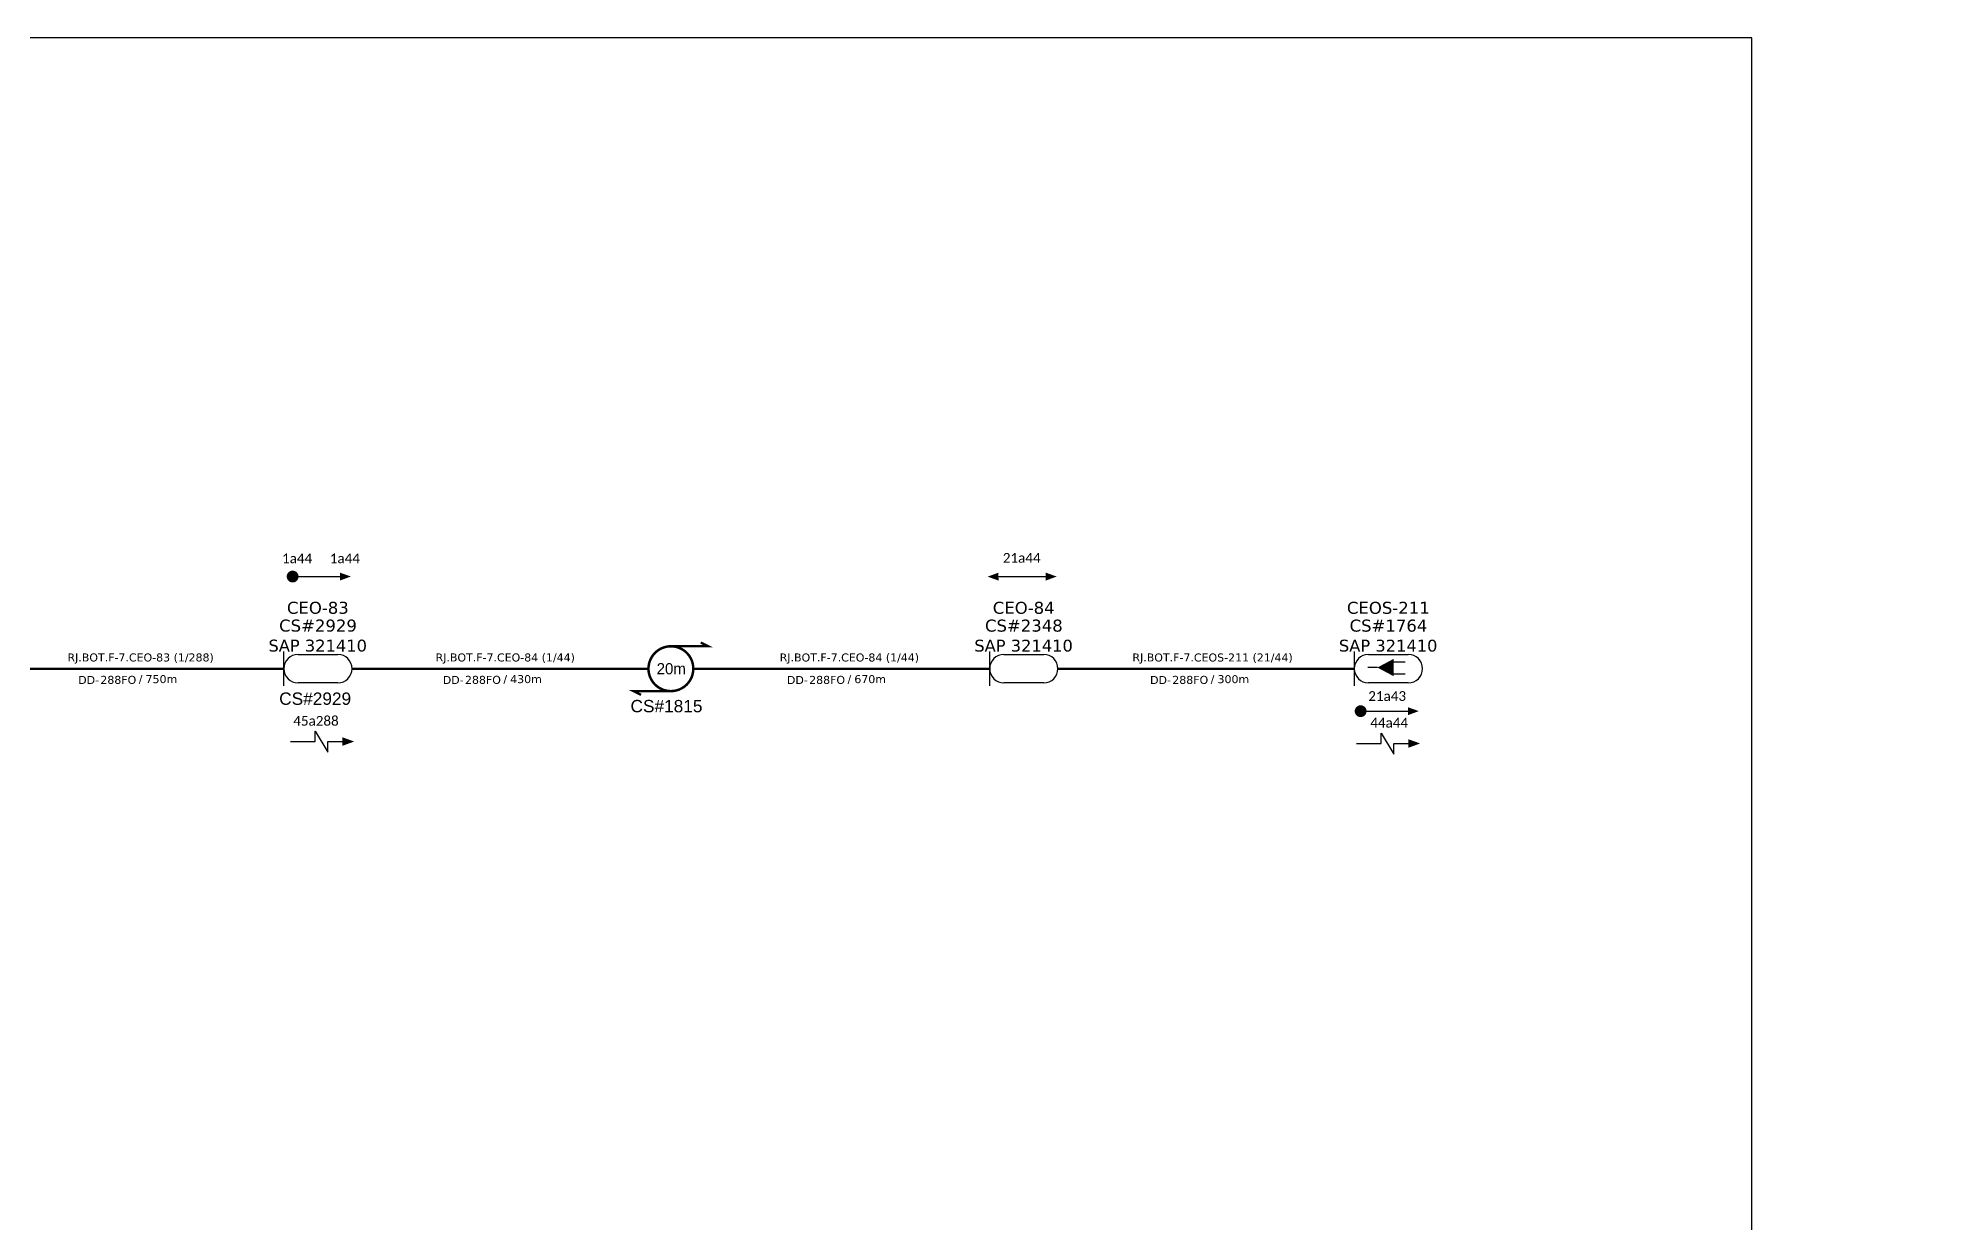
# Model space of a CAD drawing. Header units: metres. Extents: x -1286 to 1713, y -500 to 94.
# Drawn here: x -873.3 to -399.3, y -201.6 to 94.2 of the extents above; entities that cross this region are included whole.
import ezdxf
from ezdxf.enums import TextEntityAlignment as Align

# ---------------------------------------------------------------- set-up
doc = ezdxf.new("R2010")
doc.units = ezdxf.units.M
for name, color, linetype in [('20.4-CEOS', 1, 'Continuous'), ('20.5-CABO AÉREO', 1, 'Continuous'), ('CEO', 1, 'Continuous'), ('SETA', 7, 'Continuous')]:
    doc.layers.add(name, color=color, linetype=linetype)
doc.layers.add('40.1-ETIQUETAS', color=1, linetype='Continuous', lineweight=20)
doc.styles.add('ARIAL', font='arial.ttf')
doc.styles.add('siredit', font='verdana.ttf')

# ---------------------------------------------------------------- blocks, each defined once
blk = doc.blocks.new('ETIQUETA_RS5F')
at = {"layer": '40.1-ETIQUETAS', "color": 0, "style": 'siredit'}
blk.add_text('/', height=1.5, dxfattribs=at).set_placement((1.55, -1.95), align=Align.MIDDLE_RIGHT)
for tag, p in [('ETIQUETA_R_PRIMARIA', (1.18, 4.1)), ('ETIQUETA_R_SECUNDARIA', (1.18, 2.1)), ('F_ATIVAS/F_MORTAS', (1.11, -4.24))]:
    blk.add_attdef(tag, text='', height=1.5, dxfattribs=at).set_placement(p, align=Align.MIDDLE_CENTER)
for tag, p in [('TIPO_CABO', (-6.62, -2.12)), ('CAP_CABO', (0.37, -2.09))]:
    blk.add_attdef(tag, text='', height=1.5, dxfattribs=at).set_placement(p, align=Align.MIDDLE_RIGHT)
blk.add_attdef('METROS', text='', height=1.5, dxfattribs=at).set_placement((2.11, -1.95), align=Align.MIDDLE_LEFT)
for tag, p in [('FUSÃO_1', (0.82, -8.39)), ('FUSÃO_2', (0.82, -10.6)), ('FUSÃO_3', (0.82, -12.93)), ('FUSÃO_4', (0.82, -15.14)), ('FUSÃO_5', (0.82, -17.16))]:
    blk.add_attdef(tag, text='', height=1.5, dxfattribs=at).set_placement(p, align=Align.CENTER)

msp = doc.modelspace()

# ---------------------------------------------------------------- linework, layer by layer
msp.add_lwpolyline([(-1286.07, -499.81), (-445.07, -499.81), (-445.07, 94.19), (-1286.07, 94.19)], close=True)
at = {"color": 7}
for points, const_width in [([(-810.44, -40.36, 1), (-808.96, -40.35, 1)], 1.48), ([(-715.18, -57.77, 1.000012), (-715.18, -68.97, 0.999978)], 0.622), ([(-543.56, -73.99, 1), (-542.08, -73.98, 1)], 1.48)]:
    msp.add_lwpolyline(points, format="xyb", close=True, dxfattribs=dict(at, const_width=const_width))
for points in [[(-809.7, -40.36), (-797.88, -40.36)], [(-633.32, -40.36), (-621.49, -40.36)], [(-542.82, -73.99), (-531, -73.99)], [(-804.05, -81.59), (-804.05, -78.97), (-800.92, -84.2), (-800.92, -81.59)], [(-537.68, -82.07), (-537.68, -79.45), (-534.55, -84.69), (-534.54, -82.07)]]:
    msp.add_lwpolyline(points, dxfattribs=at)
at = {"color": 7, "const_width": 0.583}
for points in [[(-715.18, -57.77), (-705.84, -57.77), (-707.71, -56.84)], [(-715.18, -68.97), (-724.51, -68.97), (-722.64, -69.91)]]:
    msp.add_lwpolyline(points, dxfattribs=at)
at = {"layer": '20.4-CEOS', "color": 7}
for p, q in [((-808.34, -59.82), (-798.4, -59.82)), ((-631.96, -59.83), (-622.01, -59.83)), ((-540.85, -59.83), (-530.9, -59.83)), ((-798.4, -66.91), (-808.34, -66.91)), ((-622.01, -66.92), (-631.96, -66.92)), ((-530.9, -66.92), (-540.85, -66.92))]:
    msp.add_line(p, q, dxfattribs=at)
for points in [[(-811.89, -67.64), (-811.89, -59.09)], [(-635.5, -67.65), (-635.5, -59.1)], [(-544.39, -67.65), (-544.39, -59.1)], [(-538.63, -63.08), (-541.02, -63.08)], [(-534.71, -61.67), (-531.69, -61.67)], [(-534.71, -64.62), (-531.69, -64.62)]]:
    msp.add_lwpolyline(points, dxfattribs=at)
msp.add_lwpolyline([(-538.63, -63.08, 0, 4.38, 0), (-534.53, -63.08, 4.38, 4.38, 0)], format="xyseb", dxfattribs=at)
for centre, start, end in [((-808.34, -63.37), 90, 270), ((-798.4, -63.37), 270, 90), ((-631.96, -63.37), 90, 270), ((-622.01, -63.37), 270, 90), ((-540.85, -63.37), 90, 270), ((-530.9, -63.37), 270, 90)]:
    msp.add_arc(centre, 3.55, start, end, dxfattribs=at)
at = {"layer": '20.5-CABO AÉREO', "color": 7, "ltscale": 8, "const_width": 0.593}
for points in [[(-885.96, -63.37), (-811.89, -63.37)], [(-794.85, -63.37), (-720.78, -63.37)], [(-709.58, -63.37), (-635.5, -63.37)], [(-618.47, -63.37), (-544.39, -63.37)]]:
    msp.add_lwpolyline(points, dxfattribs=at)
at = {"layer": 'SETA', "color": 7}
for points in [[(-810.2, -81.59), (-804.05, -81.59)], [(-800.92, -81.59), (-796.19, -81.59)], [(-543.82, -82.07), (-537.68, -82.07)], [(-534.54, -82.07), (-529.81, -82.07)]]:
    msp.add_lwpolyline(points, dxfattribs=at)
for points in [[(-797.88, -39.37), (-795.16, -40.34), (-797.87, -41.34)], [(-633.31, -41.35), (-636.03, -40.38), (-633.32, -39.38)], [(-621.5, -39.38), (-618.78, -40.35), (-621.49, -41.35)], [(-531, -73), (-528.28, -73.97), (-530.99, -74.98)], [(-797.31, -80.48), (-794.33, -81.57), (-797.31, -82.65)], [(-530.94, -80.97), (-527.95, -82.05), (-530.94, -83.14)]]:
    msp.add_solid(points, dxfattribs=at)

# ---------------------------------------------------------------- block references
at = {"layer": '40.1-ETIQUETAS', "color": 7}
ref = msp.add_blockref('ETIQUETA_RS5F', (-849.31, -63.37), dxfattribs=dict(at, xscale=1.333333333333342, yscale=1.333333333333342, zscale=1.333333333333342))
ref.add_attrib('ETIQUETA_R_SECUNDARIA', 'RJ.BOT.F-7.CEO-83 (1/288)', dxfattribs={"color": 0, "height": 2, "style": 'siredit'}).set_placement((-847.69, -60.56), align=Align.MIDDLE_CENTER)
ref.add_attrib('TIPO_CABO', 'DD-', dxfattribs={"color": 0, "height": 2, "style": 'siredit'}).set_placement((-858.08, -66.19), align=Align.MIDDLE_RIGHT)
ref.add_attrib('CAP_CABO', '288FO', dxfattribs={"color": 0, "height": 2, "style": 'siredit'}).set_placement((-848.78, -66.16), align=Align.MIDDLE_RIGHT)
ref.add_attrib('METROS', '750m', dxfattribs={"color": 0, "height": 2, "style": 'siredit'}).set_placement((-846.45, -65.97), align=Align.MIDDLE_LEFT)
ref = msp.add_blockref('ETIQUETA_RS5F', (-758.19, -63.37), dxfattribs=dict(at, xscale=1.333333333333342, yscale=1.333333333333342, zscale=1.333333333333342))
ref.add_attrib('ETIQUETA_R_SECUNDARIA', 'RJ.BOT.F-7.CEO-84 (1/44)', dxfattribs={"color": 0, "height": 2, "style": 'siredit'}).set_placement((-756.58, -60.56), align=Align.MIDDLE_CENTER)
ref.add_attrib('TIPO_CABO', 'DD-', dxfattribs={"color": 0, "height": 2, "style": 'siredit'}).set_placement((-766.97, -66.19), align=Align.MIDDLE_RIGHT)
ref.add_attrib('CAP_CABO', '288FO', dxfattribs={"color": 0, "height": 2, "style": 'siredit'}).set_placement((-757.66, -66.16), align=Align.MIDDLE_RIGHT)
ref.add_attrib('METROS', '430m', dxfattribs={"color": 0, "height": 2, "style": 'siredit'}).set_placement((-755.34, -65.97), align=Align.MIDDLE_LEFT)
ref = msp.add_blockref('ETIQUETA_RS5F', (-672.19, -63.38), dxfattribs=dict(at, xscale=1.333333333333342, yscale=1.333333333333342, zscale=1.333333333333342))
ref.add_attrib('ETIQUETA_R_SECUNDARIA', 'RJ.BOT.F-7.CEO-84 (1/44)', dxfattribs={"color": 0, "height": 2, "style": 'siredit'}).set_placement((-670.58, -60.57), align=Align.MIDDLE_CENTER)
ref.add_attrib('TIPO_CABO', 'DD-', dxfattribs={"color": 0, "height": 2, "style": 'siredit'}).set_placement((-680.97, -66.2), align=Align.MIDDLE_RIGHT)
ref.add_attrib('CAP_CABO', '288FO', dxfattribs={"color": 0, "height": 2, "style": 'siredit'}).set_placement((-671.66, -66.17), align=Align.MIDDLE_RIGHT)
ref.add_attrib('METROS', '670m', dxfattribs={"color": 0, "height": 2, "style": 'siredit'}).set_placement((-669.34, -65.98), align=Align.MIDDLE_LEFT)
ref = msp.add_blockref('ETIQUETA_RS5F', (-581.44, -63.38), dxfattribs=dict(at, xscale=1.333333333333342, yscale=1.333333333333342, zscale=1.333333333333342))
ref.add_attrib('ETIQUETA_R_SECUNDARIA', 'RJ.BOT.F-7.CEOS-211 (21/44)', dxfattribs={"color": 0, "height": 2, "style": 'siredit'}).set_placement((-579.82, -60.57), align=Align.MIDDLE_CENTER)
ref.add_attrib('TIPO_CABO', 'DD-', dxfattribs={"color": 0, "height": 2, "style": 'siredit'}).set_placement((-590.22, -66.2), align=Align.MIDDLE_RIGHT)
ref.add_attrib('CAP_CABO', '288FO', dxfattribs={"color": 0, "height": 2, "style": 'siredit'}).set_placement((-580.91, -66.17), align=Align.MIDDLE_RIGHT)
ref.add_attrib('METROS', '300m', dxfattribs={"color": 0, "height": 2, "style": 'siredit'}).set_placement((-578.58, -65.98), align=Align.MIDDLE_LEFT)

# ---------------------------------------------------------------- texts
at = {"color": 7}
msp.add_text('20m', height=2.8, dxfattribs=at).set_placement((-718.73, -64.77))
at = {"color": 7, "style": 'ARIAL'}
for s, p in [('CS#2929', (-813.06, -72.4)), ('CS#1815', (-725.27, -74.26))]:
    msp.add_text(s, height=3.087, rotation=359.9867, dxfattribs=at).set_placement(p)
at = {"layer": '20.4-CEOS', "color": 7, "style": 'siredit'}
for s, height, p in [('CS#2929', 3.004, (-803.36, -52.6)), ('CS#2348', 3.004, (-626.98, -52.61)), ('CS#1764', 3.004, (-535.87, -52.61)), ('SAP 321410', 2.963, (-803.44, -57.6)), ('SAP 321410', 2.963, (-627.05, -57.61)), ('SAP 321410', 2.963, (-535.94, -57.61))]:
    msp.add_text(s, height=height, dxfattribs=at).set_placement(p, align=Align.MIDDLE_CENTER)
at = {"layer": '40.1-ETIQUETAS', "color": 7, "char_height": 2.4192, "width": 41.3254, "attachment_point": 5, "style": 'ARIAL'}
for s, insert in [('{\\fCalibri|b0|i0|c0|p34;1a44}', (-808.59, -35.82)), ('{\\fCalibri|b0|i0|c0|p34;1a44}', (-796.65, -35.82)), ('{\\fCalibri|b0|i0|c0|p34;21a44}', (-627.51, -35.7)), ('{\\fCalibri|b0|i0|c0|p34;21a43}', (-536.19, -70.21)), ('{\\fCalibri|b0|i0|c0|p34;45a288}', (-803.87, -76.41)), ('{\\fCalibri|b0|i0|c0|p34;44a44}', (-535.69, -76.87))]:
    msp.add_mtext(s, dxfattribs=dict(at, insert=insert))
at = {"layer": 'CEO', "color": 7, "style": 'siredit'}
for s, p in [('CEO-83', (-803.4, -48.15)), ('CEO-84', (-627.01, -48.16)), ('CEOS-211', (-535.9, -48.16))]:
    msp.add_text(s, height=3.004, dxfattribs=at).set_placement(p, align=Align.MIDDLE_CENTER)

doc.saveas('drawing.dxf')
